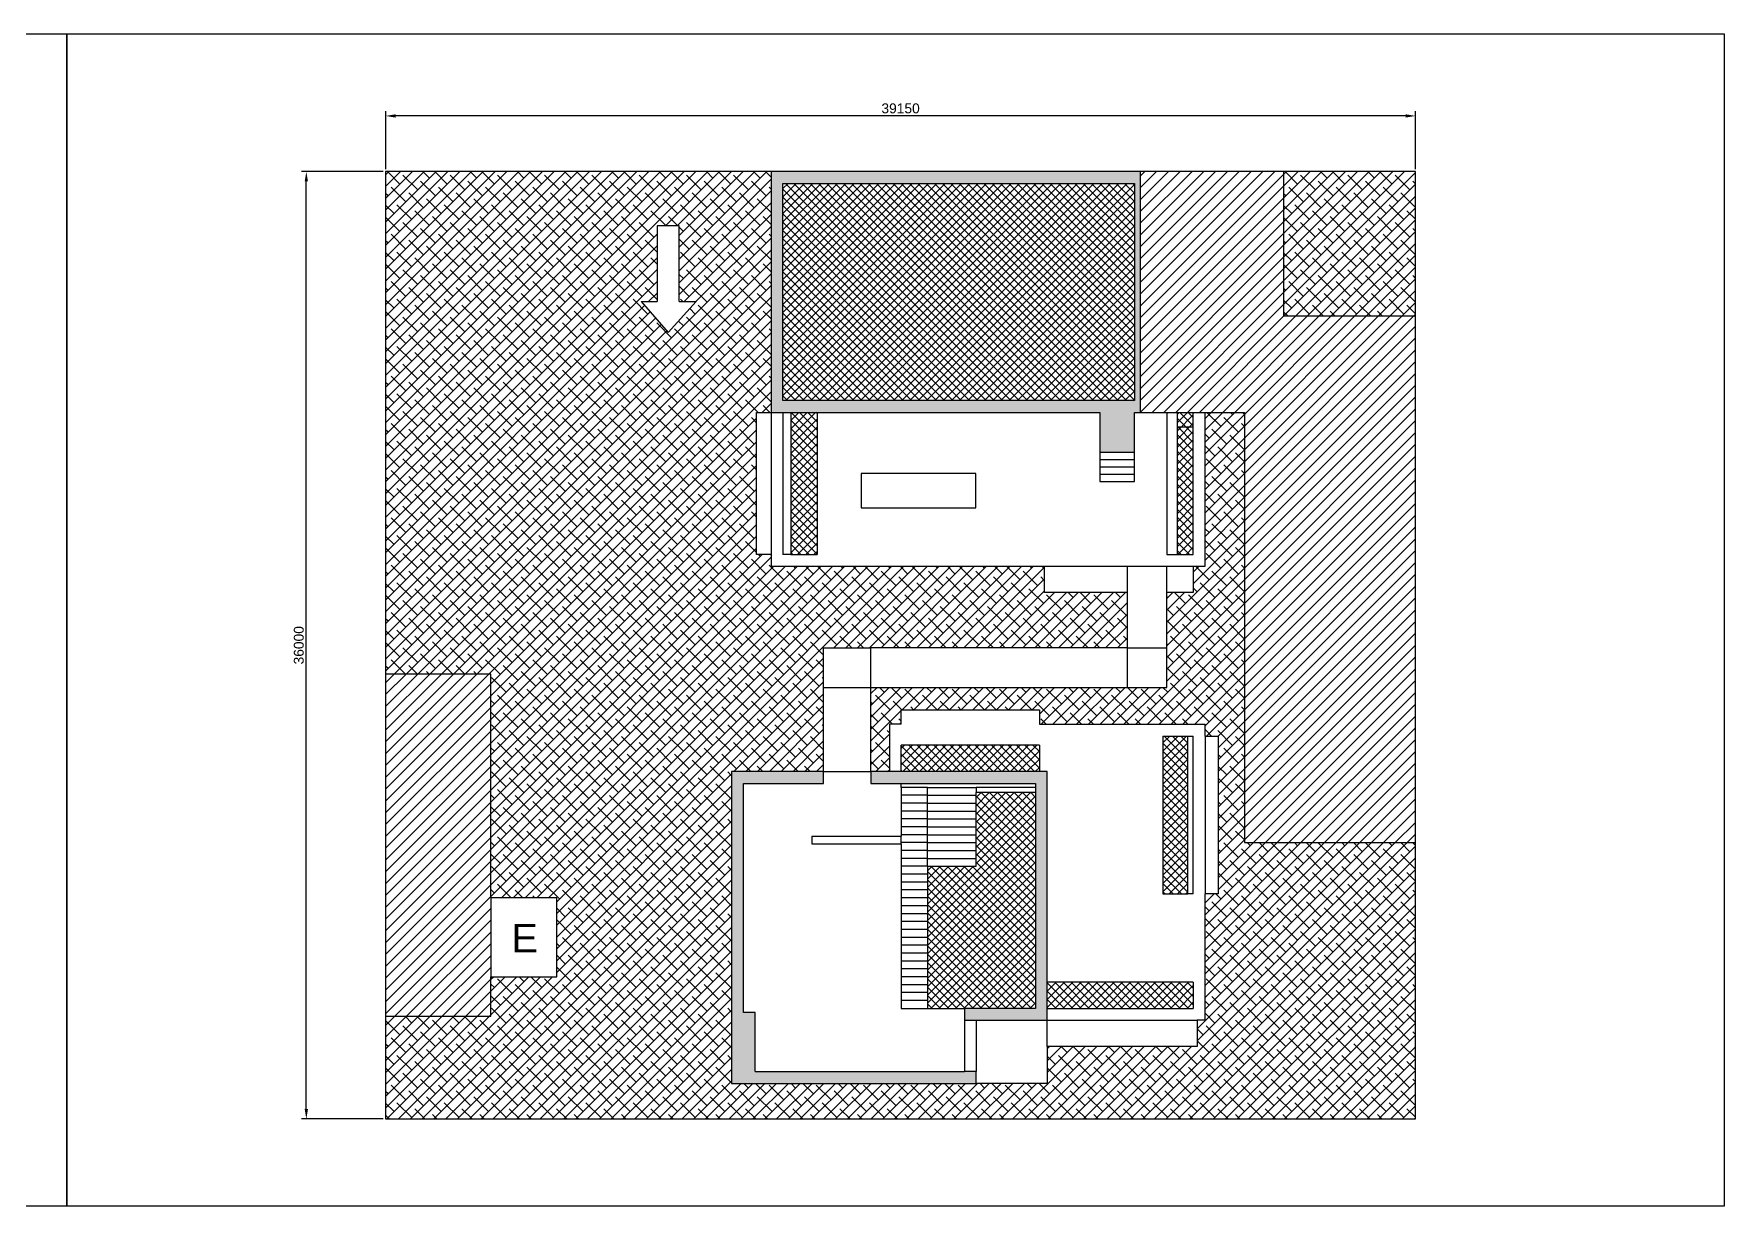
# Model space of a CAD drawing. Header units: millimetres. Extents: x 0 to 126000, y 0 to 44550.
# Drawn here: x 61740 to 126000, y 0 to 44550 of the extents above; entities that cross this region are included whole.
import ezdxf

# ---------------------------------------------------------------- set-up
doc = ezdxf.new("R2010")
doc.units = ezdxf.units.MM
for name, color, linetype in [('SectionCutEdges', 7, 'Continuous'), ('개구부 표시', 4, 'Continuous'), ('별도공간 표시', 1, 'Continuous'), ('지면 표시', 85, 'Continuous')]:
    doc.layers.add(name, color=color, linetype=linetype)
doc.styles.get("Standard").update_dxf_attribs({"font": 'arial.ttf'})
doc.dimstyles.new('ISO-25', dxfattribs={"dimscale": 150, "dimtxt": 2.5, "dimasz": 2.5, "dimexe": 1.25, "dimexo": 0.625, "dimtad": 1, "dimtxsty": 'Standard', "dimcen": 2.5, "dimadec": 0, "dimazin": 0, "dimtfac": 1, "dimtmove": 0, "dimatfit": 3, "dimfxl": 1, "dimarcsym": 0})

# ---------------------------------------------------------------- blocks, each defined once
blk = doc.blocks.new('*D17')
at = {"color": 0, "lineweight": -2, "transparency": 16777216}
for p, q in [((75116, 39409), (75116, 41617)), ((113891, 41430), (75491, 41430)), ((114266, 39409), (114266, 41617))]:
    blk.add_line(p, q, dxfattribs=at)
at = {"color": 0, "transparency": 16777216}
for points in [[(75491, 41492), (75491, 41367), (75116, 41430)], [(113891, 41492), (113891, 41367), (114266, 41430)]]:
    blk.add_solid(points, dxfattribs=at)
at = {"layer": 'Defpoints', "color": 0, "transparency": 16777216}
for p in [(75116, 41430), (75116, 39315), (114266, 39315)]:
    blk.add_point(p, dxfattribs=at)
at = {"color": 0, "transparency": 16777216, "insert": (94691, 41715), "char_height": 375, "attachment_point": 5}
blk.add_mtext('39150', dxfattribs=at)
blk = doc.blocks.new('*D16')
at = {"color": 0, "lineweight": -2, "transparency": 16777216}
for p, q in [((75022, 39315), (71913, 39315)), ((72100, 3690), (72100, 38940)), ((75022, 3315), (71913, 3315))]:
    blk.add_line(p, q, dxfattribs=at)
at = {"color": 0, "transparency": 16777216}
for points in [[(72038, 38940), (72163, 38940), (72100, 39315)], [(72038, 3690), (72163, 3690), (72100, 3315)]]:
    blk.add_solid(points, dxfattribs=at)
at = {"layer": 'Defpoints', "color": 0, "transparency": 16777216}
for p in [(72100, 39315), (75116, 39315), (75116, 3315)]:
    blk.add_point(p, dxfattribs=at)
at = {"color": 0, "transparency": 16777216, "insert": (71815, 21315), "char_height": 375, "attachment_point": 5, "rotation": 90}
blk.add_mtext('36000', dxfattribs=at)

msp = doc.modelspace()

# ---------------------------------------------------------------- hatches: boundary and pattern name
h = msp.add_hatch(color=256)
h.dxf.hatch_style = 1
h.paths.add_polyline_path([(103815.621, 30615), (103815.621, 39315), (103577.621, 39315), (89765.621, 39315), (89765.621, 30165), (90515.621, 30165), (91515.621, 30165), (102265.621, 30165), (102265.621, 28655), (103577.621, 28655), (103577.621, 30165), (103815.621, 30165)])
h.paths.add_polyline_path([(90215.621, 30615), (90215.621, 38865), (103577.621, 38865), (103577.621, 30615)], flags=16)
h = msp.add_hatch(color=256)
h.dxf.hatch_style = 1
h.paths.add_polyline_path([(100265.621, 16515), (99965.621, 16515), (94715.621, 16515), (94265.621, 16515), (93565.621, 16515), (93565.621, 16065), (94265.621, 16065), (94715.621, 16065), (99815.621, 16065), (99815.621, 15915), (99815.621, 15715), (99815.621, 7515), (97115.621, 7515), (97115.621, 7065), (97565.621, 7065), (100265.621, 7065), (100265.621, 7515), (100265.621, 8515)])
h.paths.add_polyline_path([(89165.621, 7365), (88715.621, 7365), (88715.621, 16065), (91765.621, 16065), (91765.621, 16515), (88265.621, 16515), (88265.621, 4665), (97565.621, 4665), (97565.621, 5115), (97115.621, 5115), (89165.621, 5115)])
at = {"layer": '개구부 표시'}
h = msp.add_hatch(dxfattribs=at)
h.set_pattern_fill('ANSI37', color=256, scale=70)
h.paths.add_polyline_path([(103577.621, 38865), (90215.621, 38865), (90215.621, 30615), (103577.621, 30615)])
h.paths.add_polyline_path([(105815.621, 30165), (105215.621, 30165), (105215.621, 29615), (105815.621, 29615)])
h.paths.add_polyline_path([(105815.621, 29615), (105215.621, 29615), (105215.621, 24765), (105815.621, 24765)])
h.paths.add_polyline_path([(91515.621, 30165), (90515.621, 30165), (90515.621, 24765), (91515.621, 24765)])
h = msp.add_hatch(dxfattribs=at)
h.set_pattern_fill('ANSI37', color=256, scale=70)
h.paths.add_polyline_path([(99815.621, 15715), (97565.621, 15715), (97565.621, 15615), (97565.621, 15315), (97565.621, 15015), (97565.621, 14715), (97565.621, 14415), (97565.621, 14115), (97565.621, 13815), (97565.621, 13515), (97565.621, 13215), (97565.621, 12915), (95715.621, 12915), (95715.621, 12615), (95715.621, 12315), (95715.621, 12015), (95715.621, 11715), (95715.621, 11415), (95715.621, 11115), (95715.621, 10815), (95715.621, 10515), (95715.621, 10215), (95715.621, 9915), (95715.621, 9615), (95715.621, 9315), (95715.621, 9015), (95715.621, 8715), (95715.621, 8415), (95715.621, 8115), (95715.621, 7815), (95715.621, 7515), (97115.621, 7515), (99815.621, 7515)])
h.paths.add_polyline_path([(105815.621, 8515), (100265.621, 8515), (100265.621, 7515), (105815.621, 7515)])
h.paths.add_polyline_path([(105615.621, 17865), (104665.621, 17865), (104665.621, 11865), (105615.621, 11865)])
h.paths.add_polyline_path([(99965.621, 17515), (94715.621, 17515), (94715.621, 16515), (99965.621, 16515)])
at = {"layer": '별도공간 표시'}
h = msp.add_hatch(dxfattribs=at)
h.set_pattern_fill('ANSI31', color=256, scale=100)
h.paths.add_polyline_path([(114265.621, 33815), (109265.621, 33815), (109265.621, 39315), (103815.621, 39315), (103815.621, 30615), (103815.621, 30165), (104715.621, 30165), (104815.621, 30165), (105215.621, 30165), (105815.621, 30165), (106265.621, 30165), (107765.621, 30165), (107765.621, 13815), (114265.621, 13815)])
h.paths.add_polyline_path([(79115.621, 20215), (75115.621, 20215), (75115.621, 7215), (79115.621, 7215), (79115.621, 8715), (79115.621, 11715)])
at = {"layer": '지면 표시'}
h = msp.add_hatch(dxfattribs=at)
h.set_pattern_fill('ANSI38', color=256, scale=100)
h.paths.add_polyline_path([(89215.621, 30165), (89765.621, 30165), (89765.621, 39315), (75115.621, 39315), (75115.621, 20215), (79115.621, 20215), (79115.621, 11715), (81616.862, 11715), (81616.862, 8715), (79115.621, 8715), (79115.621, 7215), (75115.621, 7215), (75115.621, 3315), (114265.621, 3315), (114265.621, 13815), (107765.621, 13815), (107765.621, 30165), (106265.621, 30165), (106265.621, 24315), (105815.621, 24315), (105815.621, 23315), (104815.621, 23315), (104815.621, 21215), (104815.621, 19715), (103315.621, 19715), (93565.621, 19715), (93565.621, 16515), (94265.621, 16515), (94265.621, 18315), (94715.621, 18315), (94715.621, 18865), (99965.621, 18865), (99965.621, 18315), (106265.621, 18315), (106265.621, 17865), (106765.621, 17865), (106765.621, 11865), (106265.621, 11865), (106265.621, 7065), (105965.621, 7065), (105965.621, 6065), (100265.621, 6065), (100265.621, 4665), (97565.621, 4665), (88265.621, 4665), (88265.621, 16515), (91765.621, 16515), (91765.621, 19715), (91765.621, 21215), (93565.621, 21215), (103315.621, 21215), (103315.621, 23315), (100165.621, 23315), (100165.621, 24315), (91515.621, 24315), (89765.621, 24315), (89765.621, 24765), (89215.621, 24765)])
h.paths.add_polyline_path([(85855.455, 33198.082), (84829.455, 34374.043), (85431.455, 34374.043), (85431.455, 37258.043), (86279.455, 37258.043), (86279.455, 34374.043), (86921.455, 34374.043)], flags=16)
h.paths.add_polyline_path([(114265.621, 39315), (109265.621, 39315), (109265.621, 33815), (114265.621, 33815)])

# ---------------------------------------------------------------- linework, layer by layer
for p, q in [((89765.621, 39315), (75115.621, 39315)), ((75115.621, 39315), (75115.621, 20215)), ((114265.621, 39315), (109265.621, 39315)), ((114265.621, 33815), (114265.621, 39315)), ((85431.455, 37258.043), (85431.455, 34374.043)), ((86279.455, 37258.043), (85431.455, 37258.043)), ((86279.455, 34374.043), (86279.455, 37258.043)), ((84829.455, 34374.043), (85431.455, 34374.043)), ((84829.455, 34374.043), (85855.455, 33198.082)), ((85855.455, 33198.082), (86921.455, 34374.043)), ((86279.455, 34374.043), (86921.455, 34374.043)), ((89215.621, 30165), (89765.621, 30165)), ((89215.621, 24765), (89215.621, 30165)), ((89765.621, 30165), (89765.621, 24765)), ((90215.621, 30165), (90215.621, 24765)), ((90515.621, 30165), (90515.621, 24765)), ((91515.621, 30165), (91515.621, 24765)), ((104815.621, 30165), (104815.621, 24765)), ((105215.621, 29615), (105215.621, 30165)), ((105215.621, 29615), (105815.621, 29615)), ((105215.621, 24765), (105215.621, 29615)), ((105815.621, 29615), (105815.621, 30165)), ((105815.621, 24765), (105815.621, 29615)), ((106265.621, 24315), (106265.621, 30165)), ((102265.621, 28655), (102265.621, 28375)), ((102265.621, 28375), (102265.621, 28095)), ((102265.621, 28375), (103577.621, 28375)), ((103577.621, 28375), (103577.621, 28655)), ((103577.621, 28095), (103577.621, 28375)), ((93195.621, 27847), (93195.621, 26535)), ((97545.621, 27847), (93195.621, 27847)), ((97545.621, 26535), (97545.621, 27847)), ((102265.621, 28095), (102265.621, 27815)), ((102265.621, 28095), (103577.621, 28095)), ((102265.621, 27815), (102265.621, 27535)), ((102265.621, 27815), (103577.621, 27815)), ((103577.621, 27815), (103577.621, 28095)), ((103577.621, 27535), (103577.621, 27815)), ((102265.621, 27535), (103577.621, 27535)), ((93195.621, 26535), (97545.621, 26535)), ((89765.621, 24765), (89215.621, 24765)), ((89765.621, 24765), (89765.621, 24315)), ((90515.621, 24765), (90215.621, 24765)), ((90515.621, 24765), (91515.621, 24765)), ((104815.621, 24765), (105215.621, 24765)), ((105215.621, 24765), (105815.621, 24765)), ((89765.621, 24315), (91515.621, 24315)), ((91515.621, 24315), (100165.621, 24315)), ((100165.621, 23315), (100165.621, 24315)), ((100165.621, 24315), (103315.621, 24315)), ((103315.621, 24315), (104815.621, 24315)), ((103315.621, 23315), (103315.621, 24315)), ((104815.621, 24315), (105815.621, 24315)), ((104815.621, 23315), (104815.621, 24315)), ((105815.621, 24315), (106265.621, 24315)), ((105815.621, 24315), (105815.621, 23315)), ((103315.621, 23315), (100165.621, 23315)), ((103315.621, 21215), (103315.621, 23315)), ((105815.621, 23315), (104815.621, 23315)), ((104815.621, 21215), (104815.621, 23315)), ((91765.621, 19715), (91765.621, 21215)), ((91765.621, 21215), (93565.621, 21215)), ((93565.621, 19715), (93565.621, 21215)), ((103315.621, 21215), (93565.621, 21215)), ((103315.621, 21215), (104815.621, 21215)), ((103315.621, 19715), (103315.621, 21215)), ((104815.621, 19715), (104815.621, 21215)), ((91765.621, 19715), (93565.621, 19715)), ((91765.621, 16515), (91765.621, 19715)), ((93565.621, 19715), (103315.621, 19715)), ((93565.621, 16515), (93565.621, 19715)), ((103315.621, 19715), (104815.621, 19715)), ((94715.621, 18865), (99965.621, 18865)), ((94715.621, 18315), (94715.621, 18865)), ((99965.621, 18865), (99965.621, 18315)), ((94715.621, 18315), (94265.621, 18315)), ((94265.621, 18315), (94265.621, 16515)), ((99965.621, 18315), (106265.621, 18315)), ((106265.621, 17865), (106265.621, 18315)), ((94715.621, 16515), (94715.621, 17515)), ((99965.621, 17515), (94715.621, 17515)), ((99965.621, 17515), (99965.621, 16515)), ((104665.621, 17865), (105615.621, 17865)), ((104665.621, 17865), (104665.621, 11865)), ((105615.621, 17865), (105815.621, 17865)), ((105615.621, 11865), (105615.621, 17865)), ((105815.621, 11865), (105815.621, 17865)), ((106265.621, 17865), (106765.621, 17865)), ((106265.621, 17865), (106265.621, 11865)), ((106765.621, 17865), (106765.621, 11865)), ((91765.621, 16515), (93565.621, 16515)), ((94715.621, 15915), (94715.621, 16065)), ((95715.621, 15915), (94715.621, 15915)), ((94715.621, 15915), (94715.621, 15615)), ((95715.621, 15615), (94715.621, 15615)), ((94715.621, 15615), (94715.621, 15315)), ((95715.621, 15915), (97565.621, 15915)), ((95715.621, 15615), (95715.621, 15915)), ((95715.621, 15315), (95715.621, 15615)), ((95715.621, 15615), (97565.621, 15615)), ((97565.621, 15915), (97565.621, 15715)), ((99815.621, 15915), (97565.621, 15915)), ((97565.621, 15615), (97565.621, 15715)), ((99815.621, 15715), (97565.621, 15715)), ((97565.621, 15315), (97565.621, 15615)), ((95715.621, 15315), (94715.621, 15315)), ((94715.621, 15315), (94715.621, 15015)), ((95715.621, 15015), (94715.621, 15015)), ((94715.621, 15015), (94715.621, 14715)), ((95715.621, 15015), (95715.621, 15315)), ((95715.621, 15315), (97565.621, 15315)), ((95715.621, 15015), (97565.621, 15015)), ((95715.621, 14715), (95715.621, 15015)), ((97565.621, 15015), (97565.621, 15315)), ((97565.621, 14715), (97565.621, 15015)), ((95715.621, 14715), (94715.621, 14715)), ((94715.621, 14715), (94715.621, 14415)), ((95715.621, 14415), (94715.621, 14415)), ((94715.621, 14415), (94715.621, 14115)), ((95715.621, 14715), (97565.621, 14715)), ((95715.621, 14415), (95715.621, 14715)), ((95715.621, 14415), (97565.621, 14415)), ((95715.621, 14115), (95715.621, 14415)), ((97565.621, 14415), (97565.621, 14715)), ((97565.621, 14115), (97565.621, 14415)), ((91315.621, 14065), (91315.621, 13765)), ((91315.621, 14065), (94265.621, 14065)), ((91315.621, 13765), (94265.621, 13765)), ((94265.621, 14065), (94715.621, 14065)), ((94265.621, 13765), (94715.621, 13765)), ((95715.621, 14115), (94715.621, 14115)), ((94715.621, 14115), (94715.621, 14065)), ((94715.621, 13815), (94715.621, 14065)), ((95715.621, 13815), (94715.621, 13815)), ((94715.621, 13765), (94715.621, 13815)), ((94715.621, 13765), (94715.621, 13515)), ((95715.621, 13515), (94715.621, 13515)), ((94715.621, 13515), (94715.621, 13215)), ((95715.621, 14115), (97565.621, 14115)), ((95715.621, 13815), (95715.621, 14115)), ((95715.621, 13815), (97565.621, 13815)), ((95715.621, 13515), (95715.621, 13815)), ((95715.621, 13515), (97565.621, 13515)), ((95715.621, 13215), (95715.621, 13515)), ((97565.621, 13815), (97565.621, 14115)), ((97565.621, 13515), (97565.621, 13815)), ((97565.621, 13215), (97565.621, 13515)), ((114265.621, 3315), (114265.621, 13815)), ((95715.621, 13215), (94715.621, 13215)), ((94715.621, 13215), (94715.621, 12915)), ((95715.621, 12915), (94715.621, 12915)), ((94715.621, 12915), (94715.621, 12615)), ((95715.621, 13215), (97565.621, 13215)), ((95715.621, 12915), (95715.621, 13215)), ((95715.621, 12915), (97565.621, 12915)), ((95715.621, 12915), (95715.621, 12615)), ((97565.621, 12915), (97565.621, 13215)), ((95715.621, 12615), (94715.621, 12615)), ((94715.621, 12615), (94715.621, 12315)), ((95715.621, 12315), (94715.621, 12315)), ((94715.621, 12315), (94715.621, 12015)), ((95715.621, 12615), (95715.621, 12315)), ((95715.621, 12315), (95715.621, 12015)), ((95715.621, 12015), (94715.621, 12015)), ((94715.621, 12015), (94715.621, 11715)), ((95715.621, 11715), (94715.621, 11715)), ((94715.621, 11715), (94715.621, 11415)), ((95715.621, 12015), (95715.621, 11715)), ((95715.621, 11715), (95715.621, 11415)), ((104665.621, 11865), (105615.621, 11865)), ((105815.621, 11865), (105615.621, 11865)), ((106265.621, 7065), (106265.621, 11865)), ((106765.621, 11865), (106265.621, 11865)), ((95715.621, 11415), (94715.621, 11415)), ((94715.621, 11415), (94715.621, 11115)), ((95715.621, 11115), (94715.621, 11115)), ((94715.621, 11115), (94715.621, 10815)), ((95715.621, 11415), (95715.621, 11115)), ((95715.621, 11115), (95715.621, 10815)), ((95715.621, 10815), (94715.621, 10815)), ((94715.621, 10815), (94715.621, 10515)), ((95715.621, 10515), (94715.621, 10515)), ((94715.621, 10515), (94715.621, 10215)), ((95715.621, 10815), (95715.621, 10515)), ((95715.621, 10515), (95715.621, 10215)), ((95715.621, 10215), (94715.621, 10215)), ((94715.621, 10215), (94715.621, 9915)), ((95715.621, 9915), (94715.621, 9915)), ((94715.621, 9915), (94715.621, 9615)), ((95715.621, 10215), (95715.621, 9915)), ((95715.621, 9915), (95715.621, 9615)), ((95715.621, 9615), (94715.621, 9615)), ((94715.621, 9615), (94715.621, 9315)), ((95715.621, 9315), (94715.621, 9315)), ((94715.621, 9315), (94715.621, 9015)), ((95715.621, 9015), (94715.621, 9015)), ((94715.621, 9015), (94715.621, 8715)), ((95715.621, 9615), (95715.621, 9315)), ((95715.621, 9315), (95715.621, 9015)), ((95715.621, 9015), (95715.621, 8715)), ((95715.621, 8715), (94715.621, 8715)), ((94715.621, 8715), (94715.621, 8415)), ((95715.621, 8415), (94715.621, 8415)), ((94715.621, 8415), (94715.621, 8115)), ((95715.621, 8715), (95715.621, 8415)), ((95715.621, 8415), (95715.621, 8115)), ((105815.621, 8515), (100265.621, 8515)), ((105815.621, 8515), (105815.621, 7515)), ((95715.621, 8115), (94715.621, 8115)), ((94715.621, 8115), (94715.621, 7815)), ((95715.621, 7815), (94715.621, 7815)), ((94715.621, 7815), (94715.621, 7515)), ((95715.621, 8115), (95715.621, 7815)), ((95715.621, 7815), (95715.621, 7515)), ((75115.621, 7215), (75115.621, 3315)), ((94715.621, 7515), (95715.621, 7515)), ((95715.621, 7515), (97115.621, 7515)), ((100265.621, 7515), (105815.621, 7515)), ((97115.621, 7065), (97115.621, 5115)), ((97565.621, 7065), (97565.621, 5115)), ((100265.621, 6065), (100265.621, 7065)), ((100265.621, 7065), (105965.621, 7065)), ((105965.621, 7065), (105965.621, 6065)), ((106265.621, 7065), (105965.621, 7065)), ((105965.621, 6065), (100265.621, 6065)), ((100265.621, 6065), (100265.621, 4665)), ((100265.621, 4665), (97565.621, 4665)), ((75115.621, 3315), (114265.621, 3315))]:
    msp.add_line(p, q)
for points in [[(0, 0), (0, 44550), (63000, 44550), (63000, 0), (0, 0)], [(63000, 0), (63000, 44550), (126000, 44550), (126000, 0), (63000, 0)]]:
    msp.add_lwpolyline(points, close=True)
at = {"layer": 'SectionCutEdges'}
for p, q in [((89765.621, 39315), (89765.621, 30165)), ((103577.621, 39315), (89765.621, 39315)), ((109265.621, 39315), (103577.621, 39315)), ((103815.621, 30615), (103815.621, 39315)), ((109265.621, 33815), (109265.621, 39315)), ((90215.621, 30615), (90215.621, 38865)), ((90215.621, 38865), (103577.621, 38865)), ((103577.621, 38865), (103577.621, 30615)), ((114265.621, 33815), (109265.621, 33815)), ((114265.621, 13815), (114265.621, 33815)), ((103577.621, 30615), (90215.621, 30615)), ((103815.621, 30165), (103815.621, 30615)), ((89765.621, 30165), (90515.621, 30165)), ((90515.621, 30165), (91515.621, 30165)), ((91515.621, 30165), (102265.621, 30165)), ((102265.621, 30165), (102265.621, 28655)), ((103577.621, 30165), (103815.621, 30165)), ((103577.621, 28655), (103577.621, 30165)), ((103815.621, 30165), (104715.621, 30165)), ((104715.621, 30165), (104815.621, 30165)), ((104815.621, 30165), (105215.621, 30165)), ((105215.621, 30165), (105815.621, 30165)), ((105815.621, 30165), (106265.621, 30165)), ((106265.621, 30165), (107765.621, 30165)), ((107765.621, 30165), (107765.621, 13815)), ((102265.621, 28655), (103577.621, 28655)), ((75115.621, 20215), (75115.621, 7215)), ((79115.621, 20215), (75115.621, 20215)), ((79115.621, 11715), (79115.621, 20215)), ((91765.621, 16515), (88265.621, 16515)), ((88265.621, 16515), (88265.621, 4665)), ((88715.621, 16065), (91765.621, 16065)), ((88715.621, 7365), (88715.621, 16065)), ((91765.621, 16065), (91765.621, 16515)), ((94265.621, 16515), (93565.621, 16515)), ((93565.621, 16515), (93565.621, 16065)), ((93565.621, 16065), (94265.621, 16065)), ((94715.621, 16515), (94265.621, 16515)), ((94265.621, 16065), (94715.621, 16065)), ((99965.621, 16515), (94715.621, 16515)), ((94715.621, 16065), (99815.621, 16065)), ((100265.621, 16515), (99965.621, 16515)), ((100265.621, 8515), (100265.621, 16515)), ((99815.621, 16065), (99815.621, 15915)), ((99815.621, 15915), (99815.621, 15715)), ((99815.621, 15715), (99815.621, 7515)), ((107765.621, 13815), (114265.621, 13815)), ((81616.862, 11715), (79115.621, 11715)), ((79115.621, 11715), (79115.621, 8715)), ((81616.862, 8715), (81616.862, 11715)), ((79115.621, 8715), (81616.862, 8715)), ((79115.621, 7215), (79115.621, 8715)), ((100265.621, 7515), (100265.621, 8515)), ((75115.621, 7215), (79115.621, 7215)), ((89165.621, 7365), (88715.621, 7365)), ((89165.621, 5115), (89165.621, 7365)), ((99815.621, 7515), (97115.621, 7515)), ((97115.621, 7515), (97115.621, 7065)), ((100265.621, 7065), (100265.621, 7515)), ((97115.621, 7065), (97565.621, 7065)), ((97565.621, 7065), (100265.621, 7065)), ((88265.621, 4665), (97565.621, 4665)), ((89165.621, 5115), (97115.621, 5115)), ((97565.621, 5115), (97115.621, 5115)), ((97565.621, 4665), (97565.621, 5115))]:
    msp.add_line(p, q, dxfattribs=at)

# ---------------------------------------------------------------- texts
msp.add_text('E', height=1080).set_placement((79900, 9645))

# ---------------------------------------------------------------- dimensions: what is measured, and where the dimension line sits
dim = msp.add_linear_dim(base=(75115.621, 41430), p1=(114265.621, 39315), p2=(75115.621, 39315), dimstyle='ISO-25')
dim.commit()
dim.dimension.update_dxf_attribs({"geometry": '*D17', "text_midpoint": (94690.621, 41715.343)})
dim = msp.add_linear_dim(base=(72100, 39315), p1=(75115.621, 3315), p2=(75115.621, 39315), angle=90, dimstyle='ISO-25')
dim.commit()
dim.dimension.update_dxf_attribs({"geometry": '*D16', "text_midpoint": (71814.657, 21315)})

doc.saveas('drawing.dxf')
